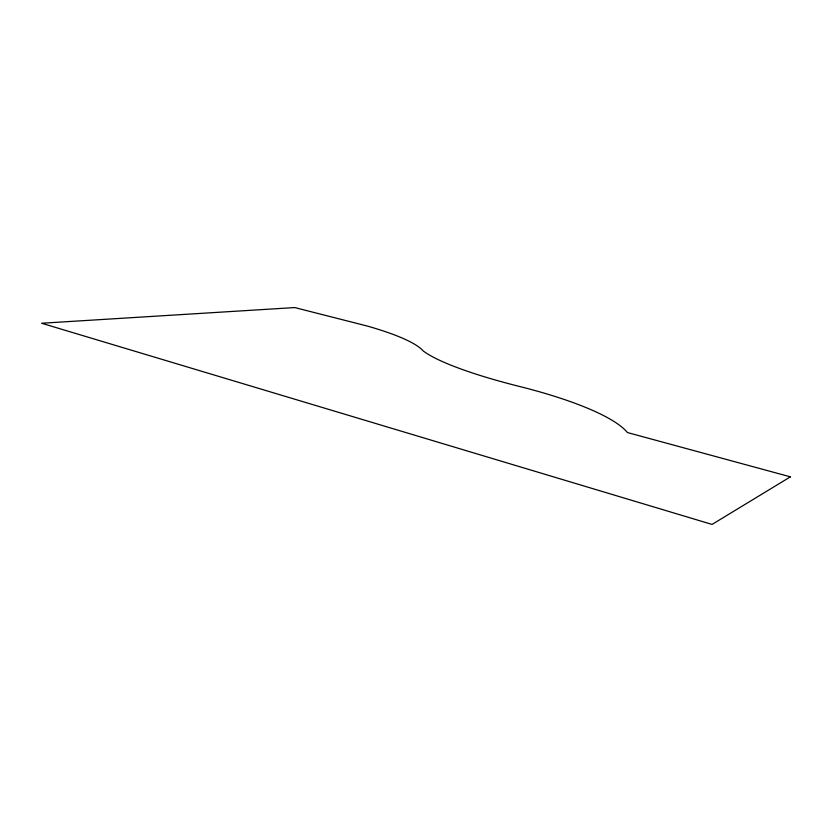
<?xml version="1.0" encoding="UTF-8"?>
<svg xmlns="http://www.w3.org/2000/svg" width="832" height="832" viewBox="0 0 832 832"><rect width="100%" height="100%" fill="white"/><g stroke="black" fill="none" stroke-linecap="round" stroke-linejoin="round"><path stroke-width="1.25" d="M790.4 476.84L712.046 524.43L41.6 323.242L294.746 307.57L367.13 326.009A175.126 30.378 7.5 0 1 423.145 350.896A179.109 29.13 10.2 0 0 524.035 387.598A191.589 41.288 9.1 0 1 627.474 432.557L790.4 476.84"/></g></svg>
